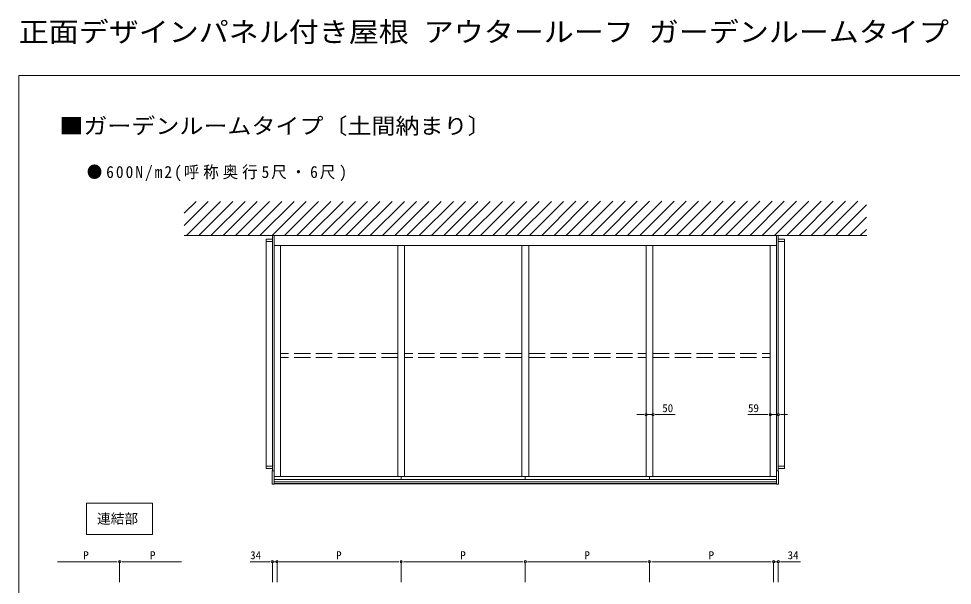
# Model space of a CAD drawing. Units: millimetres, scale not verified. Extents: x -11880 to -792, y -8400 to 9488.
# Drawn here: x -11880 to -5037, y 5333 to 9488 of the extents above; entities that cross this region are included whole.
import ezdxf
from ezdxf.enums import TextEntityAlignment as Align

# ---------------------------------------------------------------- set-up
doc = ezdxf.new("R2010")
doc.units = ezdxf.units.MM
doc.header["$LTSCALE"] = 40
doc.linetypes.add('DASHED3', pattern=[4, 3, -1])
for name, color, linetype, lineweight in [('0-1_USER1', 3, 'Continuous', 9), ('0-2_YKK_ZWAK', 7, 'Continuous', 9), ('0-3_YKK_A1', 4, 'Continuous', 9), ('0-4_YKK_D', 6, 'Continuous', 9), ('0-5_YKK_Z1', 7, 'Continuous', 9)]:
    doc.layers.add(name, color=color, linetype=linetype, lineweight=lineweight)
doc.styles.add('ＭＳ ゴシック', font='')
doc.styles.get('ＭＳ ゴシック').set_extended_font_data('MS Gothic')

msp = doc.modelspace()

# ---------------------------------------------------------------- linework, layer by layer
at = {"layer": '0-1_USER1'}
for p, q in [((-11381.94, 5706.31), (-11381.94, 5936.57)), ((-11381.94, 5936.57), (-10898.94, 5936.57)), ((-10898.94, 5936.57), (-10898.94, 5706.31)), ((-10898.94, 5706.31), (-11381.94, 5706.31))]:
    msp.add_line(p, q, dxfattribs=at)
at = {"layer": '0-2_YKK_ZWAK'}
for p, q in [((-11880, -8400), (-11880, 9072)), ((-11880, 9072), (-792, 9072))]:
    msp.add_line(p, q, dxfattribs=at)
at = {"layer": '0-3_YKK_A1'}
for p, q in [((-10066.43, 7871.64), (-10020.43, 7871.64)), ((-10066.43, 7871.64), (-10066.43, 6188.64)), ((-10020.43, 6173.5), (-10020.43, 7898.14)), ((-10007.93, 6173.76), (-10007.93, 7898.14)), ((-6324.93, 6173.76), (-6324.93, 7898.14)), ((-6312.43, 6173.5), (-6312.43, 7898.14)), ((-6312.43, 7871.64), (-6266.43, 7871.64)), ((-6266.43, 7871.64), (-6266.43, 6188.64)), ((-10066.43, 7854.64), (-10020.43, 7854.64)), ((-10007.93, 7825.31), (-6324.93, 7825.31)), ((-9961.43, 6131.25), (-9961.43, 7825.31)), ((-9101.43, 6131.25), (-9101.43, 7825.31)), ((-9051.43, 6131.25), (-9051.43, 7825.31)), ((-8191.43, 6131.25), (-8191.43, 7825.31)), ((-8141.43, 6131.25), (-8141.43, 7825.31)), ((-7281.43, 6131.25), (-7281.43, 7825.31)), ((-7231.43, 6131.25), (-7231.43, 7825.31)), ((-6371.43, 6131.25), (-6371.43, 7825.31)), ((-6312.43, 7854.64), (-6266.43, 7854.64)), ((-10007.93, 6173.76), (-10007.93, 6434.59)), ((-6371.43, 6131.25), (-6371.43, 6434.59)), ((-6324.93, 6173.76), (-6324.93, 6434.59)), ((-6312.43, 6173.5), (-6312.43, 6434.59)), ((-10066.43, 6205.64), (-10020.43, 6205.64)), ((-10066.43, 6188.64), (-10020.43, 6188.64)), ((-10021.93, 6172.15), (-10021.93, 6173.18)), ((-10021.93, 6075.31), (-10021.93, 6172.15)), ((-10007.43, 6173.77), (-10021.64, 6173.48)), ((-10007.43, 6173.76), (-10007.43, 6172.65)), ((-10007.43, 6172.65), (-10007.43, 6172.3)), ((-10007.43, 6172.3), (-10007.43, 6074.39)), ((-6325.43, 6173.77), (-6311.23, 6173.48)), ((-6325.43, 6173.76), (-6325.43, 6172.65)), ((-6325.43, 6172.65), (-6325.43, 6172.3)), ((-6325.43, 6172.3), (-6325.43, 6074.39)), ((-6312.43, 6205.64), (-6266.43, 6205.64)), ((-6312.43, 6188.64), (-6266.43, 6188.64)), ((-6310.93, 6172.15), (-6310.93, 6173.18)), ((-6310.93, 6075.31), (-6310.93, 6172.15)), ((-10007.43, 6131.25), (-6325.43, 6131.25)), ((-10007.43, 6109.93), (-6325.43, 6109.93)), ((-10007.43, 6093.14), (-6325.43, 6093.14)), ((-9076.43, 6131.25), (-9076.43, 6109.93)), ((-8166.43, 6131.25), (-8166.43, 6109.93)), ((-7256.43, 6131.25), (-7256.43, 6109.93)), ((-10007.43, 6074.14), (-10021.65, 6075.01)), ((-10007.43, 6079.14), (-6325.43, 6079.14)), ((-10007.43, 6078.14), (-6325.43, 6078.14)), ((-6325.43, 6076.64), (-10007.43, 6076.64)), ((-10007.43, 6074.39), (-10007.43, 6074.14)), ((-6325.43, 6074.14), (-6311.22, 6075.01)), ((-6325.43, 6074.39), (-6325.43, 6074.14))]:
    msp.add_line(p, q, dxfattribs=at)
at = {"layer": '0-3_YKK_A1', "linetype": 'DASHED3'}
for p, q in [((-9101.43, 7032.43), (-9961.43, 7032.43)), ((-9101.43, 7003.39), (-9961.43, 7003.39)), ((-8191.43, 7032.43), (-9051.43, 7032.43)), ((-8191.43, 7003.39), (-9051.43, 7003.39)), ((-8141.43, 7032.43), (-7281.43, 7032.43)), ((-8141.43, 7003.39), (-7281.43, 7003.39)), ((-7231.43, 7032.43), (-6371.43, 7032.43)), ((-7231.43, 7003.39), (-6371.43, 7003.39))]:
    msp.add_line(p, q, dxfattribs=at)
at = {"layer": '0-3_YKK_A1'}
for centre, start, end in [((-10021.63, 6173.18), 91.1584, 180), ((-6311.23, 6173.18), 0, 88.84158), ((-10021.63, 6075.31), 180, 266.5), ((-6311.23, 6075.31), 273.49998, 0)]:
    msp.add_arc(centre, 0.3, start, end, dxfattribs=at)
at = {"layer": '0-4_YKK_D'}
for p, q in [((-7315.43, 6584.49), (-7349.43, 6584.49)), ((-7298.43, 6584.49), (-7315.43, 6584.49)), ((-7281.43, 6584.49), (-7231.43, 6584.49)), ((-7214.43, 6584.49), (-7197.43, 6584.49)), ((-7197.43, 6584.49), (-7067.97, 6584.49)), ((-6405.43, 6584.49), (-6534.9, 6584.49)), ((-6388.43, 6584.49), (-6405.43, 6584.49)), ((-6312.43, 6584.49), (-6371.43, 6584.49)), ((-6295.43, 6584.49), (-6278.43, 6584.49)), ((-6278.43, 6584.49), (-6244.43, 6584.49)), ((-11595.44, 5506.25), (-11174.44, 5506.25)), ((-11157.44, 5506.25), (-11174.44, 5506.25)), ((-11140.44, 5356.25), (-11140.44, 5507.25)), ((-11140.44, 5356.25), (-11140.44, 5507.25)), ((-11123.44, 5506.25), (-11106.44, 5506.25)), ((-10685.44, 5506.25), (-11106.44, 5506.25)), ((-10054.44, 5506.25), (-10183.9, 5506.25)), ((-10037.44, 5506.25), (-10054.44, 5506.25)), ((-10020.44, 5356.25), (-10020.44, 5507.25)), ((-9986.43, 5506.25), (-10020.44, 5506.25)), ((-9986.43, 5356.25), (-9986.43, 5507.25)), ((-9986.43, 5356.25), (-9986.43, 5507.25)), ((-9969.43, 5506.25), (-9952.43, 5506.25)), ((-9952.43, 5506.25), (-9918.43, 5506.25)), ((-9093.43, 5506.25), (-9110.43, 5506.25)), ((-9076.43, 5356.25), (-9076.43, 5507.25)), ((-9076.43, 5356.25), (-9076.43, 5507.25)), ((-8183.43, 5506.25), (-8200.43, 5506.25)), ((-8166.43, 5356.25), (-8166.43, 5507.25)), ((-8166.43, 5356.25), (-8166.43, 5507.25)), ((-7273.43, 5506.25), (-7290.43, 5506.25)), ((-7256.43, 5356.25), (-7256.43, 5507.25)), ((-7256.43, 5356.25), (-7256.43, 5507.25)), ((-6380.43, 5506.25), (-6414.43, 5506.25)), ((-6363.43, 5506.25), (-6380.43, 5506.25)), ((-6363.43, 5506.25), (-6380.43, 5506.25)), ((-6346.43, 5356.25), (-6346.43, 5507.25)), ((-6346.43, 5356.25), (-6346.43, 5507.25)), ((-6346.43, 5506.25), (-6312.43, 5506.25)), ((-6312.43, 5356.25), (-6312.43, 5507.25)), ((-6295.43, 5506.25), (-6278.43, 5506.25)), ((-6278.43, 5506.25), (-6148.97, 5506.25))]:
    msp.add_line(p, q, dxfattribs=at)
for points in [[(-9969.43, 5506.25), (-9952.43, 5506.25), (-9110.43, 5506.25)], [(-9059.43, 5506.25), (-9042.43, 5506.25), (-8200.43, 5506.25)], [(-8149.43, 5506.25), (-8132.43, 5506.25), (-7290.43, 5506.25)], [(-7239.43, 5506.25), (-7222.43, 5506.25), (-6380.43, 5506.25)]]:
    msp.add_lwpolyline(points, dxfattribs=at)
for centre, start, end in [((-7281.43, 6584.49), 0, 180), ((-7281.43, 6584.49), 180, 0), ((-7231.43, 6584.49), 0, 180), ((-7231.43, 6584.49), 180, 0), ((-6371.43, 6584.49), 0, 180), ((-6371.43, 6584.49), 180, 0), ((-6312.43, 6584.49), 0, 180), ((-6312.43, 6584.49), 180, 0), ((-11140.44, 5506.25), 0, 180), ((-11140.44, 5506.25), 0, 180), ((-11140.44, 5506.25), 180, 0), ((-11140.44, 5506.25), 180, 0), ((-10020.44, 5506.25), 0, 180), ((-10020.44, 5506.25), 180, 0), ((-9986.43, 5506.25), 0, 180), ((-9986.43, 5506.25), 0, 180), ((-9986.43, 5506.25), 180, 0), ((-9986.43, 5506.25), 180, 0), ((-9076.43, 5506.25), 0, 180), ((-9076.43, 5506.25), 0, 180), ((-9076.43, 5506.25), 180, 0), ((-9076.43, 5506.25), 180, 0), ((-8166.43, 5506.25), 0, 180), ((-8166.43, 5506.25), 0, 180), ((-8166.43, 5506.25), 180, 0), ((-8166.43, 5506.25), 180, 0), ((-7256.43, 5506.25), 0, 180), ((-7256.43, 5506.25), 0, 180), ((-7256.43, 5506.25), 180, 0), ((-7256.43, 5506.25), 180, 0), ((-6346.43, 5506.25), 0, 180), ((-6346.43, 5506.25), 0, 180), ((-6346.43, 5506.25), 180, 0), ((-6346.43, 5506.25), 180, 0), ((-6312.43, 5506.25), 0, 180), ((-6312.43, 5506.25), 180, 0)]:
    msp.add_arc(centre, 8.5, start, end, dxfattribs=at)
at = {"layer": '0-5_YKK_Z1'}
for p, q in [((-10666.43, 7971.7), (-10489.99, 8148.14)), ((-10666.43, 8061.51), (-10579.8, 8148.14)), ((-10650.19, 7898.14), (-10400.19, 8148.14)), ((-10560.39, 7898.14), (-10310.39, 8148.14)), ((-10470.59, 7898.14), (-10220.59, 8148.14)), ((-10380.78, 7898.14), (-10130.78, 8148.14)), ((-10290.98, 7898.14), (-10040.98, 8148.14)), ((-10201.18, 7898.14), (-9951.18, 8148.14)), ((-10111.38, 7898.14), (-9861.38, 8148.14)), ((-10021.57, 7898.14), (-9771.57, 8148.14)), ((-9931.77, 7898.14), (-9681.77, 8148.14)), ((-9841.97, 7898.14), (-9591.97, 8148.14)), ((-9752.17, 7898.14), (-9502.17, 8148.14)), ((-9662.36, 7898.14), (-9412.36, 8148.14)), ((-9572.56, 7898.14), (-9322.56, 8148.14)), ((-9482.76, 7898.14), (-9232.76, 8148.14)), ((-9392.96, 7898.14), (-9142.96, 8148.14)), ((-9303.15, 7898.14), (-9053.15, 8148.14)), ((-9213.35, 7898.14), (-8963.35, 8148.14)), ((-9123.55, 7898.14), (-8873.55, 8148.14)), ((-9033.74, 7898.14), (-8783.74, 8148.14)), ((-8943.94, 7898.14), (-8693.94, 8148.14)), ((-8854.14, 7898.14), (-8604.14, 8148.14)), ((-8764.34, 7898.14), (-8514.34, 8148.14)), ((-8674.53, 7898.14), (-8424.53, 8148.14)), ((-8584.73, 7898.14), (-8334.73, 8148.14)), ((-8494.93, 7898.14), (-8244.93, 8148.14)), ((-8405.13, 7898.14), (-8155.13, 8148.14)), ((-8315.32, 7898.14), (-8065.32, 8148.14)), ((-8225.52, 7898.14), (-7975.52, 8148.14)), ((-8135.72, 7898.14), (-7885.72, 8148.14)), ((-8045.92, 7898.14), (-7794.97, 8149.09)), ((-7956.11, 7898.14), (-7705.17, 8149.09)), ((-7866.31, 7898.14), (-7615.37, 8149.09)), ((-7776.51, 7898.14), (-7525.57, 8149.09)), ((-7686.71, 7898.14), (-7435.76, 8149.09)), ((-7596.9, 7898.14), (-7345.96, 8149.09)), ((-7507.1, 7898.14), (-7256.16, 8149.09)), ((-7417.3, 7898.14), (-7166.36, 8149.09)), ((-7327.5, 7898.14), (-7076.55, 8149.09)), ((-7237.69, 7898.14), (-6986.75, 8149.09)), ((-7147.89, 7898.14), (-6896.95, 8149.09)), ((-7058.09, 7898.14), (-6807.15, 8149.09)), ((-6968.29, 7898.14), (-6717.34, 8149.09)), ((-6878.48, 7898.14), (-6627.54, 8149.09)), ((-6788.68, 7898.14), (-6537.74, 8149.09)), ((-6698.88, 7898.14), (-6447.94, 8149.09)), ((-6609.08, 7898.14), (-6358.13, 8149.09)), ((-6519.27, 7898.14), (-6268.33, 8149.09)), ((-6429.47, 7898.14), (-6178.53, 8149.09)), ((-6339.67, 7898.14), (-6088.73, 8149.09)), ((-6249.87, 7898.14), (-5998.92, 8149.09)), ((-6160.06, 7898.14), (-5909.12, 8149.09)), ((-6070.26, 7898.14), (-5819.32, 8149.09)), ((-5980.46, 7898.14), (-5729.52, 8149.09)), ((-5890.66, 7898.14), (-5666.43, 8122.36)), ((-5800.85, 7898.14), (-5666.43, 8032.56)), ((-5711.05, 7898.14), (-5666.43, 7942.76)), ((-10666.43, 7898.14), (-5663.61, 7898.14))]:
    msp.add_line(p, q, dxfattribs=at)

# ---------------------------------------------------------------- texts
at = {"layer": '0-1_USER1', "style": 'ＭＳ ゴシック', "width": 1.1}
msp.add_text('正面デザインパネル付き屋根 アウタールーフ ガーデンルームタイプ', height=146.6, dxfattribs=at).set_placement((-11880, 9273.6), align=Align.BOTTOM_LEFT)
at = {"layer": '0-1_USER1', "color": 7, "style": 'ＭＳ ゴシック', "width": 1.1}
msp.add_text('■ガーデンルームタイプ〔土間納まり〕', height=117.3, dxfattribs=at).set_placement((-11582.04, 8607.71), align=Align.BOTTOM_LEFT)
at = {"layer": '0-1_USER1', "color": 4, "style": 'ＭＳ ゴシック'}
msp.add_text('連結部', height=73.31, dxfattribs=at).set_placement((-11305.08, 5763.08), align=Align.BOTTOM_LEFT)
at = {"layer": '0-1_USER1', "color": 7, "insert": (-11381.12, 8296.48), "char_height": 87.98, "attachment_point": 7, "style": 'ＭＳ ゴシック'}
msp.add_mtext('\\T1.25;\\W0.95;●600N/m2(呼称奥行5尺・6尺)', dxfattribs=at)
at = {"layer": '0-4_YKK_D', "color": 4, "style": 'ＭＳ ゴシック'}
for s, p in [('50', (-7162.63, 6585.29)), ('59', (-6534.1, 6585.29)), ('P', (-11406.27, 5507.05)), ('P', (-10917.27, 5507.05)), ('34', (-10183.1, 5507.05)), ('P', (-9552.77, 5507.05)), ('P', (-8642.77, 5507.05)), ('P', (-7732.77, 5507.05)), ('P', (-6822.77, 5507.05)), ('34', (-6243.63, 5507.05))]:
    msp.add_text(s, height=58.65, dxfattribs=at).set_placement(p, align=Align.BOTTOM_LEFT)

doc.saveas('drawing.dxf')
